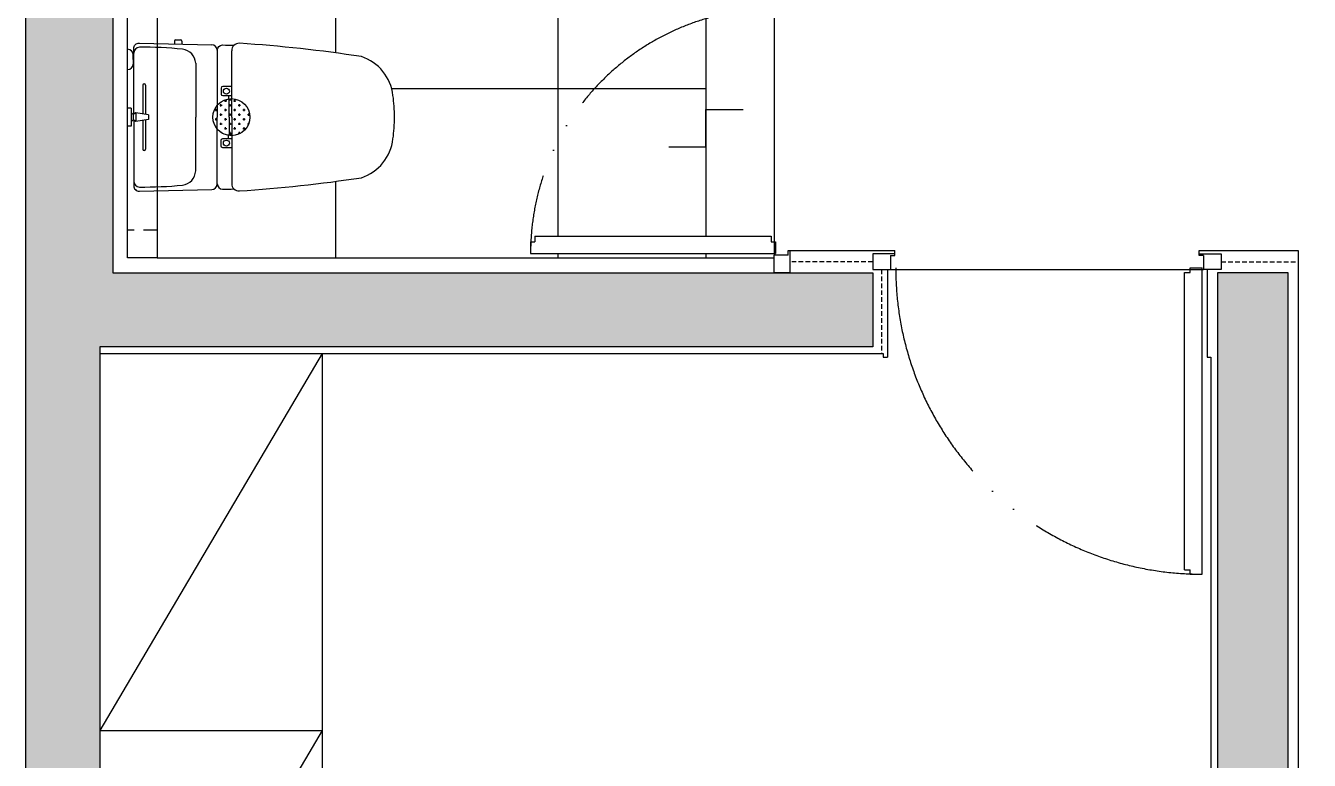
# Model space of a CAD drawing. Header units: millimetres. Extents: x 0 to 460316, y -63250 to 103204.
# Drawn here: x 96238 to 99700, y 29965 to 31947 of the extents above; entities that cross this region are included whole.
import ezdxf

# ---------------------------------------------------------------- set-up
doc = ezdxf.new("R2010")
doc.units = ezdxf.units.MM
doc.header["$LTSCALE"] = 25
for name, pattern in [('ACAD_ISO05W100', [33, 24, -3, 0, -3, 0, -3]), ('DASHED', [0.75, 0.5, -0.25]), ('HID', [2.5, 1.5, -1])]:
    doc.linetypes.add(name, pattern=pattern)
for name, color, linetype in [('2-con', 2, 'Continuous'), ('3.기호.계단선', 30, 'Continuous'), ('ac-door', 30, 'Continuous'), ('ac-furniture', 152, 'Continuous'), ('ac-Ref', 8, 'Continuous'), ('ac-wall', 241, 'Continuous'), ('ac-wall-fin', 3, 'Continuous'), ('BATH', 4, 'Continuous')]:
    doc.layers.add(name, color=color, linetype=linetype)
pattern_1 = [(0, (5873.513320172613, -29422.80136974892), (0, 600), []), (90, (5873.513320172613, -29422.80136974892), (-600, 3.673940397442059e-14), [])]

msp = doc.modelspace()

# ---------------------------------------------------------------- hatches: boundary and pattern name
h = msp.add_hatch()
h.set_pattern_fill('_USER', scale=600, double=1, pattern_type=0)
h.set_pattern_definition(pattern_1)
h.paths.add_polyline_path([(105047.5872497782, 36747.45554746025), (102792.5872497782, 36747.45554746025), (102792.5872497782, 35340.45554746144), (102812.5872497782, 35340.45554746144), (102812.5872497782, 35330.45554746144), (102837.5872497794, 35330.45554746144), (102837.5872497805, 36180.4555474589), (102877.5872497805, 36180.4555474589), (102877.5872497805, 36179.51384934352, -0.4004913051079977), (103687.5872497778, 35330.45617656329), (103687.5872497778, 35330.45554745977), (103712.5872497779, 35330.45554745977), (103712.5872497779, 35340.63007986393), (104179.5872497782, 35340.63007986393), (104179.5872497782, 36047.45554746025), (104704.5872497782, 36047.45554746025), (105047.5872497782, 36047.45554746025)])
h.paths.add_polyline_path([(106772.5872497782, 37102.45554746025), (105047.5872497782, 37102.45554746025), (105047.5872497782, 36747.45554746025), (105047.5872497782, 36047.45554746025), (105904.5872497782, 36047.45554746025), (106772.5872497782, 36047.45554746025)])
h.paths.add_polyline_path([(107702.5872497782, 36312.45554746025), (108337.5872497782, 36312.45554746025), (108337.5872497782, 37102.45554746025), (107562.5872497782, 37102.45554746025), (106772.5872497782, 37102.45554746025), (106772.5872497782, 36047.45554746025), (106772.5872497782, 35276.34073684664), (107037.5872497782, 35276.34073684664), (107617.5872497782, 35276.34073684664), (107702.5872497782, 35276.34073684664)])
h.paths.add_polyline_path([(107628.5872497782, 27605.45554746025), (107475.5872497782, 27605.45554746025), (104775.5872497782, 27605.45554746025), (104260.5872497766, 27605.45554746025), (104260.5872497766, 27450.45554746001), (104270.5872497766, 27450.45554746002), (104270.5872497766, 27425.45554746025, -0.399871792444394), (105082.7254470668, 26652.33289281582), (105083.7099044225, 26652.33289281582), (105083.7099044225, 26612.33289281582), (104270.5872497782, 26612.33289281469), (104270.5872497782, 26587.33289281469), (104260.5872497782, 26587.33289281468), (104260.5872497782, 26525.45554746025), (104450.5872497782, 26525.45554746025), (104450.5872497782, 26535.45554746025), (104500.5872497782, 26535.45554746025), (107488.5872497782, 26535.45554746026), (107538.5872497782, 26535.45554746025), (107538.5872497782, 26525.45554746025), (107628.5872497782, 26525.45554746025)])
h.paths.add_polyline_path([(104637.5872497782, 27510.45554746025, -1), (104517.5872497782, 27510.45554746025, -1)], flags=16)
h.paths.add_polyline_path([(104270.5872497766, 27425.45554746025), (104270.5872497712, 26652.33289281469), (105082.7254470668, 26652.33289281582, 0.3998717924443939)], flags=17)
h.paths.add_polyline_path([(99632.58724977815, 34052.4728291825), (99607.58724977815, 34052.4728291825), (98717.58724977815, 34052.47282918252), (98692.58724977815, 34052.4728291825), (98692.58724977815, 34042.45554746025), (98622.66375126241, 34042.45554746025), (98622.66375126241, 32953.03762781431), (99632.58724977815, 32953.03762781431)])
h = msp.add_hatch()
h.set_pattern_fill('_USER', scale=600, double=1, pattern_type=0)
h.set_pattern_definition(pattern_1)
h.paths.add_polyline_path([(98032.58724977815, 32595.45554746025), (97312.58724977815, 32595.45554746025), (96592.58724977815, 32595.45554746025), (96592.58724977815, 32567.95554746025), (96897.58724977815, 32567.95554746025, -0.414213562373095), (97047.58724977815, 32417.95554746025), (97047.58724977815, 32172.95554746025, -0.4142135623730951), (96897.58724977815, 32022.95554746025), (96592.58724977815, 32022.95554746025), (96592.58724977815, 31899.4256607628), (96638.95131399279, 31898.32081431001), (96638.95131399279, 31905.52899387536, -0.4142135623730951), (96642.95131399279, 31909.52899387536), (96655.06759174616, 31909.52899387536, -0.4142135623730951), (96659.06759174616, 31905.52899387536), (96659.06759174616, 31897.84144740169), (96739.3456548517, 31895.92843708301, -0.4072523879788155), (96753.98830927396, 31880.93269421585, -0.3717239760441174), (96768.69387023445, 31895.33158534596, -0.003515168850176892), (96799.61550631479, 31894.48937152704, -0.212895747325907), (96815.02651214256, 31899.77790151506, -0.02188718661985364), (97143.04861312319, 31863.96938599131, -0.2920779422682452), (97228.33512467786, 31759.17302968317, -0.03623466771687046), (97232.58724977815, 31700.57524839619, -0.03623466771192052), (97228.33512467792, 31641.97746711723, -0.29207794226907), (97143.04861312319, 31537.1811108087, -0.02188718661971346), (96815.02651214451, 31501.37259528507, -0.2128957473514062), (96799.61550631479, 31506.66112527294, -0.003515168850151014), (96768.69387023468, 31505.81891145402, -0.3717239760478759), (96753.98830927396, 31520.21780258416, -0.4072523879786914), (96739.3456548517, 31505.222059717), (96592.58724977815, 31501.7248360372), (96592.58724977815, 31320.45554746025), (98072.58724977815, 31320.45554746026), (98072.58724977815, 31332.29541399849), (97599.42711631645, 31332.29541399844), (97599.42711631645, 31364.29541399844), (97600.20196672052, 31364.29541399844, -0.3186883346906755), (98072.58724977815, 31966.16347761991), (98072.58724977815, 32005.40043527696), (98032.58724977815, 32005.42326740627)])
h.paths.add_polyline_path([(98032.58724977815, 33405.45554746025), (96592.58724977815, 33405.45554746025), (96592.58724977815, 33157.95554746026), (96601.58724977792, 33157.95554746026, -0.4142135623730951), (96602.58724977792, 33156.95554746026), (96602.58724977792, 33153.45554746025, 0.4142135623721628), (96605.58724977792, 33150.45554746026), (96623.58724977792, 33150.45554746026, -0.4142135623730951), (96626.58724977792, 33147.45554746026), (96626.58724977792, 33093.45554746027, -0.4142135623743828), (96623.58724977792, 33090.45554746026), (96605.58724977792, 33090.45554746026, 0.4142172114565775), (96602.58724977815, 33087.45551008406), (96602.58724977792, 33083.95554746026, -0.4142135623730951), (96601.58724977792, 33082.95554746026), (96592.58724977815, 33082.95554746026), (96592.58724977815, 33007.95554746026), (96601.58724977792, 33007.95554746026, -0.4142135623730951), (96602.58724977792, 33006.95554746026), (96602.58724977792, 33003.45554746025, 0.4142135623721628), (96605.58724977792, 33000.45554746026), (96623.58724977792, 33000.45554746026, -0.4142135623730951), (96626.58724977792, 32997.45554746026), (96626.58724977792, 32943.45554746027, -0.4142135623743606), (96623.58724977792, 32940.45554746026), (96605.58724977792, 32940.45554746026, 0.4142172114565775), (96602.58724977815, 32937.45551008406), (96602.58724977792, 32933.95554746026, -0.4142135623730951), (96601.58724977792, 32932.95554746026), (96592.58724977815, 32932.95554746026), (96592.58724977815, 32685.45554746025), (97312.58724977815, 32685.45554746025), (97312.58724977815, 32595.45554746025), (98032.58724977815, 32595.45554746025)])
h.paths.add_polyline_path([(96608.45164489018, 33054.55554746035), (96608.85164489009, 33054.55554746035), (96608.45164489018, 33054.95554746026)], flags=16)
edge = h.paths.add_edge_path(flags=16)
edge.add_line((96834.66668948974, 33035.95554746026), (96712.95164489018, 33035.95554746026))
edge.add_line((96712.95164489018, 33035.95554746026), (96712.95164489018, 32940.45554746026))
edge.add_line((96712.95164489018, 32940.45554746026), (96668.95164489018, 32940.45554746026))
edge.add_spline(control_points=[(96668.95164489018, 32940.45554746026), (96668.95917983988, 32941.12657166397), (96668.97424467947, 32942.46816946979), (96668.70686396217, 32944.46915967839), (96668.1564581574, 32946.40916038855), (96667.33363614161, 32948.25077523219), (96666.25588289066, 32949.95537943488), (96665.16294538157, 32951.23326541678), (96664.1864333888, 32952.15290619025), (96663.40614340143, 32952.78871522035), (96662.71945710375, 32953.2705215998), (96662.22155191127, 32953.58099684044), (96661.93257517871, 32953.75105930604), (96661.78620361804, 32953.83279621734), (96661.71301791299, 32953.87366463095)], knot_values=[0, 0, 0, 0, 2.011373105731112, 4.021395547924806, 6.031409035873605, 8.041424563247064, 10.0514093719637, 12.06141349654371, 13.06706669719999, 14.0727142985489, 15.07836105531833, 15.58126905309736, 15.83273308169298, 16.08419659291641, 16.08419659291641, 16.08419659291641, 16.08419659291641], degree=3, periodic=0)
edge.add_spline(control_points=[(96661.71301791299, 32953.87366463095), (96661.6394112625, 32953.91376935308), (96661.49219818917, 32953.99397867334), (96661.19420515318, 32954.14769153603), (96660.66596243987, 32954.40314773787), (96659.892081175, 32954.72697865388), (96658.93802342669, 32955.04722453996), (96657.63940264826, 32955.38559596319), (96656.30590437772, 32955.55867427848), (96654.9699264929, 32955.66478697642), (96653.63400743919, 32955.78457583448), (96651.96386735531, 32955.92918232745), (96649.29178765308, 32956.16353165535), (96646.9543598686, 32956.36776865441), (96645.28497801872, 32956.51389115915), (96644.95164489018, 32956.54306810968)], knot_values=[0, 0, 0, 0, 0.2514627678263643, 0.5029247581215692, 1.00582744010833, 2.011482724119999, 3.01713968099247, 4.022762656968908, 6.032907083774312, 7.038774950620397, 8.044642527380745, 10.05637766838847, 12.06811280787428, 16.09158308640905, 17.09540571221282, 17.09540571221282, 17.09540571221282, 17.09540571221282], degree=3, periodic=0)
edge.add_line((96644.57234752693, 32956.57625009703), (96643.95164489017, 32955.95554746026))
edge.add_line((96643.95164489018, 32955.95554746026), (96643.95164489018, 32985.45554746026))
edge.add_line((96643.95164489018, 32985.45554746026), (96643.45164489018, 32985.45554746026))
edge.add_line((96643.45164489018, 32985.45554746026), (96644.56362604302, 32984.34356630743))
edge.add_spline(control_points=[(96644.95159181178, 32984.37522038598), (96645.45396949333, 32984.41895782134), (96646.5373113279, 32984.51327449821), (96648.15288398287, 32984.61353574663), (96649.73835084602, 32984.89540860108), (96650.98469414108, 32985.44683833543), (96651.6448178055, 32985.9258295297), (96651.910471796, 32986.11859026379)], knot_values=[0, 0, 0, 0, 1.512727243345001, 3.262088996244456, 4.856647785408573, 6.317168071094294, 7.300749490984606, 7.300749490984606, 7.300749490984606, 7.300749490984606], degree=3, periodic=0)
edge.add_spline(control_points=[(96651.9103364122, 32986.11834016875), (96652.19797156932, 32986.37126017114), (96652.85026024963, 32986.94482307017), (96653.6239178998, 32988.05140542633), (96654.18897454732, 32989.34942853208), (96654.46136601685, 32990.55975196467), (96654.48901416754, 32991.32203754505), (96654.500088192, 32991.62735883905)], knot_values=[0, 0, 0, 0, 1.146482090706621, 2.599950915042485, 4.004170826729847, 5.374612935913888, 6.290275648728065, 6.290275648728065, 6.290275648728065, 6.290275648728065], degree=3, periodic=0)
edge.add_line((96654.50019468967, 32991.62811239928), (96654.50019468967, 33039.6822447685))
edge.add_line((96654.50019468967, 33039.6822447685), (96635.95164489018, 33039.6822447685))
edge.add_line((96635.95164489018, 33039.6822447685), (96635.95164489018, 33041.45554746026))
edge.add_line((96635.95164489018, 33041.45554746026), (96612.65164489014, 33041.45554746026))
edge.add_line((96612.65164489014, 33041.45554746026), (96612.65164489014, 33036.3555474604))
edge.add_line((96612.65164489014, 33036.3555474604), (96608.85164489032, 33036.3555474604))
edge.add_line((96608.85164489032, 33036.3555474604), (96607.95164489018, 33035.45554746026))
edge.add_line((96607.95164489018, 33035.45554746026), (96602.45164489018, 33035.45554746026))
edge.add_line((96602.45164489018, 33035.45554746026), (96602.45164489018, 33017.95554746026))
edge.add_line((96602.45164489018, 33017.95554746026), (96595.45164489018, 33017.95554746026))
edge.add_line((96595.45164489018, 33017.95554746026), (96595.45164489018, 33072.95554746026))
edge.add_line((96595.45164489018, 33072.95554746026), (96602.45164489018, 33072.95554746026))
edge.add_line((96602.45164489018, 33072.95554746026), (96602.45164489018, 33035.45554746026))
edge.add_line((96602.45164489018, 33035.45554746026), (96607.95164489018, 33035.45554746026))
edge.add_line((96607.95164489018, 33035.45554746026), (96608.85164489032, 33036.3555474604))
edge.add_line((96608.85164489032, 33036.3555474604), (96612.65164489014, 33036.3555474604))
edge.add_line((96612.65164489014, 33036.3555474604), (96612.65164489014, 33049.45554746026))
edge.add_line((96612.65164489014, 33049.45554746026), (96635.95164489018, 33049.45554746026))
edge.add_line((96635.95164489018, 33049.45554746026), (96635.95164489018, 33051.22925015227))
edge.add_line((96635.95164489018, 33051.22925015227), (96654.50004067243, 33051.22925015227))
edge.add_line((96654.50004067243, 33051.22925015227), (96654.50004067243, 33099.28447232249))
edge.add_spline(control_points=[(96651.9103364122, 33104.79315475202), (96652.19797156932, 33104.54023474963), (96652.85026024963, 33103.96667185061), (96653.6239178998, 33102.86008949444), (96654.18897454732, 33101.56206638869), (96654.46136601685, 33100.3517429561), (96654.48901416754, 33099.58945737572), (96654.500088192, 33099.28413608172)], knot_values=[0, 0, 0, 0, 1.146482090706621, 2.599950915042485, 4.004170826729847, 5.374612935913888, 6.290275648728065, 6.290275648728065, 6.290275648728065, 6.290275648728065], degree=3, periodic=0)
edge.add_spline(control_points=[(96644.95159181178, 33106.53627453479), (96645.45396949333, 33106.49253709943), (96646.5373113279, 33106.39822042256), (96648.15288398287, 33106.29795917414), (96649.73835084602, 33106.01608631969), (96650.98469414108, 33105.46465658534), (96651.6448178055, 33104.98566539108), (96651.910471796, 33104.79290465698)], knot_values=[0, 0, 0, 0, 1.512727243345001, 3.262088996244456, 4.856647785408573, 6.317168071094294, 7.300749490984606, 7.300749490984606, 7.300749490984606, 7.300749490984606], degree=3, periodic=0)
edge.add_line((96644.56399586919, 33106.56789843927), (96643.95164489017, 33105.95554746026))
edge.add_line((96643.95164489018, 33105.95554746026), (96643.95164489018, 33135.45554746026))
edge.add_line((96643.95164489018, 33135.45554746026), (96643.45164489018, 33135.45554746026))
edge.add_line((96643.45164489018, 33135.45554746026), (96644.57236073488, 33134.33483161556))
edge.add_spline(control_points=[(96643.95164489018, 33134.28050616186), (96644.2849782235, 33134.30967971159), (96644.61831155684, 33134.33885326133), (96644.95164489018, 33134.36802681107)], knot_values=[-1.003822625785243, -1.003822625785243, -1.003822625785243, -1.003822625785243, 0, 0, 0, 0], degree=3, periodic=0)
edge.add_spline(control_points=[(96644.95164489018, 33134.36802681107), (96645.28497822344, 33134.3972003608), (96645.6183115567, 33134.42637391053), (96645.95164488995, 33134.45554746026)], knot_values=[0, 0, 0, 0, 1.003822625551522, 1.003822625551522, 1.003822625551522, 1.003822625551522], degree=3, periodic=0)
edge.add_spline(control_points=[(96645.95164488995, 33134.45554746026), (96647.28770150407, 33134.57236193777), (96649.29178642528, 33134.74758365404), (96651.96386759132, 33134.9819086739), (96653.63400740997, 33135.12651957133), (96654.9699264983, 33135.24630785441), (96656.30590437452, 33135.35242069484), (96657.63940264884, 33135.52549894893), (96658.93802342651, 33135.86387038277), (96659.89208117509, 33136.1841162663), (96660.66596243982, 33136.50794718307), (96661.1942051533, 33136.76340338457), (96661.49219818902, 33136.91711624771), (96661.63941126247, 33136.99732556778), (96661.71301791299, 33137.03743028981)], knot_values=[0, 0, 0, 0, 4.023470278787017, 6.035205418272822, 8.04694055926026, 9.052808136020609, 10.05867600288681, 12.06882042969221, 13.07444340572679, 14.08010036252504, 15.08575564653671, 15.58865832852348, 15.8401203189256, 16.09158308664135, 16.09158308664135, 16.09158308664135, 16.09158308664135], degree=3, periodic=0)
edge.add_spline(control_points=[(96661.71301791299, 33137.03743028981), (96661.78620361816, 33137.07829870341), (96661.93257517909, 33137.1600356147), (96662.22155190914, 33137.33009808038), (96662.71945712858, 33137.6405733201), (96663.4061432078, 33138.12237970711), (96664.1864340948, 33138.75818870606), (96665.16294164039, 33139.67782963354), (96666.25591301089, 33140.95571444268), (96667.33352616942, 33142.66032349737), (96668.15686793311, 33144.50192034001), (96668.70533483304, 33146.44198820266), (96668.97995306907, 33148.44272774531), (96668.93864366726, 33150.11877177001), (96668.96166367631, 33151.12227498526), (96668.96930882911, 33151.45554746026)], knot_values=[0, 0, 0, 0, 0.2514635112234309, 0.5029275398190478, 1.005835537598077, 2.011482294367507, 3.017129895716415, 4.022783096372697, 6.032787220952706, 8.04277202966934, 10.0527875570428, 12.06280104521559, 14.0728234871785, 16.0841965926768, 17.08435258787872, 17.08435258787872, 17.08435258787872, 17.08435258787872], degree=3, periodic=0)
edge.add_line((96668.96930882911, 33151.45554746026), (96712.95164489018, 33151.45554746026))
edge.add_line((96712.95164489018, 33151.45554746026), (96712.95164489018, 33054.95554746026))
edge.add_line((96712.95164489018, 33054.95554746026), (96834.66668948974, 33054.95554746026))
edge.add_arc((96914.10062430345, 33045.45554746026), 79.99999999997458, -173.1800329741527, 173.1800329741527, ccw=False)
edge = h.paths.add_edge_path(flags=0)
edge.add_line((96669.95164489018, 33050.06531968892), (96669.95164489018, 33051.22925015227))
edge.add_spline(control_points=[(96669.95164489018, 33051.22925015227), (96670.03397357574, 33051.2232669496), (96670.12822688412, 33051.21641712999), (96670.21753819968, 33051.18764857364), (96670.22883618655, 33051.18400270009)], knot_values=[0, 0, 0, 0, 0.2456745261493301, 0.281258430073282, 0.281258430073282, 0.281258430073282, 0.281258430073282], degree=3, periodic=0)
edge.add_arc((96690.95164489018, 33045.45554746026), 21.5000000000009, 164.4967733454718, 167.6192010828271)
h.paths.add_polyline_path([(98072.58724977815, 31966.16347761991, 0.3186883346906755), (97600.20196672052, 31364.29541399844), (97611.42711631645, 31364.29541399844), (97611.42711631645, 31379.29541399844), (98072.58724977815, 31379.29541399849)], flags=17)
at = {"layer": '3.기호.계단선'}
h = msp.add_hatch(dxfattribs=at)
h.set_pattern_fill('CROSS', color=256, scale=50)
h.set_pattern_definition([(0, (76498.60292808356, 68120.01596471915), (12.5, 12.5), [6.25, -18.75]), (90, (76501.72792808356, 68116.89096471915), (-12.5, 12.5), [6.25, -18.75])])
edge = h.paths.add_edge_path()
edge.add_arc((96792.58724977815, 31700.45554746025), 50, 0, 360)
at = {"layer": 'ac-Ref'}
h = msp.add_hatch(color=256, dxfattribs=at)
h.dxf.hatch_style = 1
h.paths.add_polyline_path([(99902.58724977815, 36035.76095808248), (99357.58724977815, 36035.76095808248), (99357.58724977815, 37045.76095808248), (99922.58724977815, 37045.76095808248), (99922.58724977815, 37245.76095808248), (99157.58724977815, 37245.76095808248), (99157.58724977815, 35835.76095808248), (99632.58724977815, 35835.76095808248), (99632.58724977815, 32662.45554746025), (99902.58724977815, 32662.45554746025)])
h.paths.add_polyline_path([(102792.5872497782, 35202.45554746025), (102792.5872497782, 37447.45554746025), (102562.5872497782, 37447.45554746025), (102562.5872497782, 37045.76095808248), (102602.5872497782, 37045.76095808248), (102602.5872497782, 32870.76095808248), (100832.5872497782, 32870.76095808248), (100832.5872497782, 32662.45554746025), (102792.5872497782, 32662.45554746025)])
h.paths.add_polyline_path([(106770.5872497782, 35075.45554746025), (107037.5872497782, 35075.45554746025), (107037.5872497782, 35276.34073684664), (106772.5872497782, 35276.34073684664), (106772.5872497782, 36047.45554746025), (105904.5872497782, 36047.45554746025), (105904.5872497782, 35847.45554746025), (106594.5872497782, 35847.45554746025), (106594.5872497782, 32872.45554746025), (105782.5872497782, 32872.45554746025), (105782.5872497782, 32737.45554746025), (106777.5872497782, 32737.45554746025), (106777.5872497782, 32937.45554746025), (106770.5872497782, 32937.45554746025)])
h.paths.add_polyline_path([(108537.5872497782, 37302.45554746025), (107562.5872497782, 37302.45554746025), (107562.5872497782, 37102.45554746025), (108337.5872497782, 37102.45554746025), (108337.5872497782, 36312.45554746025), (107702.5872497782, 36312.45554746025), (107702.5872497782, 35276.34073684664), (107617.5872497782, 35276.34073684664), (107617.5872497782, 35075.45554746025), (108252.5872497782, 35075.45554746025), (108252.5872497782, 32937.45554746025), (108252.5872497782, 32737.45554746025), (108262.5872497782, 32737.45554746025), (108262.5872497782, 27797.45554746025), (107475.5872497782, 27797.45554746025), (107475.5872497782, 27605.45554746025), (108428.5872497782, 27605.45554746025), (108428.5872497782, 26525.45554746025), (107538.5872497782, 26525.45554746025), (107538.5872497782, 26325.45554746025), (108537.5872497782, 26325.45554746025)])
h.paths.add_polyline_path([(104704.5872497782, 36047.45554746025), (104179.5872497782, 36047.45554746025), (104179.5872497782, 35202.45554746025), (104454.5872497782, 35202.45554746025), (104454.5872497782, 35847.45554746025), (104704.5872497782, 35847.45554746025)])
h.paths.add_polyline_path([(106447.5872497782, 31577.45554746025), (105397.5872497782, 31577.45554746025), (105397.5872497782, 31377.45554746025), (106447.5872497782, 31377.45554746025)])
h.paths.add_polyline_path([(104370.5872497782, 31577.45554746025), (104160.5872497782, 31577.45554746025), (104160.5872497782, 27605.45554746025), (104775.5872497782, 27605.45554746025), (104775.5872497782, 27797.45554746025), (104370.5872497782, 27797.45554746025)])
h.paths.add_polyline_path([(104450.5872497782, 26525.45554746025), (104250.5872497782, 26525.45554746025), (104250.5872497782, 25955.45554746025), (104450.5872497782, 25955.45554746025)])
h.paths.add_polyline_path([(99730.58724977815, 27625.45554746025), (100360.5872497782, 27625.45554746025), (100360.5872497782, 27825.45554746025), (99642.58724977815, 27825.45554746025), (99642.58724977815, 31280.45554746025), (99452.58724977815, 31280.45554746025), (99452.58724977815, 26340.45554746025), (99437.58724977815, 26340.45554746025), (99437.58724977815, 26140.45554746025), (99530.58724977815, 26140.45554746025), (99530.58724977815, 25955.45554746025), (100450.5872497782, 25955.45554746025), (100450.5872497782, 26155.45554746025), (99730.58724977815, 26155.45554746025)])
h.paths.add_polyline_path([(96437.58724977815, 31080.45554746025), (98522.58724977815, 31080.45554746025), (98522.58724977815, 31280.45554746025), (96472.58724977815, 31280.45554746025), (96472.58724977815, 33445.45554746025), (98072.58724977815, 33445.45554746025), (98072.58724977815, 32045.45554746025), (98272.58724977815, 32045.45554746025), (98272.58724977815, 34042.45554746025), (98692.58724977815, 34042.45554746025), (98692.58724977815, 34242.45554746025), (98072.58724977815, 34242.45554746025), (98072.58724977815, 33615.45554746025), (96237.58724977815, 33615.45554746025), (96237.58724977815, 26140.45554746025), (96857.58724977815, 26140.45554746025), (96857.58724977815, 26340.45554746025), (96437.58724977815, 26340.45554746025)])

# ---------------------------------------------------------------- linework, layer by layer
msp.add_lwpolyline([(97972.58724977815, 31620.82481621836), (98072.58724977815, 31620.82481621836), (98072.58724977815, 31720.82481621836), (98172.58724977815, 31720.82481621836)])
at = {"layer": '2-con'}
for points in [[(98522.58724977815, 31280.45554746025), (98522.58724977815, 31080.45554746025), (96437.58724977815, 31080.45554746025), (96437.58724977815, 26340.45554746025), (96857.58724977815, 26340.45554746025), (96857.58724977815, 26140.45554746025), (96237.58724977815, 26140.45554746025), (96237.58724977815, 33615.45554746025), (98072.58724977815, 33615.45554746025), (98072.58724977815, 34242.45554746025), (98692.58724977815, 34242.45554746025), (98692.58724977815, 34042.45554746025), (98272.58724977815, 34042.45554746025), (98272.58724977815, 32045.45554746025), (98072.58724977815, 32045.45554746025), (98072.58724977815, 33445.45554746025), (96472.58724977815, 33445.45554746025), (96472.58724977815, 31280.45554746025), (98522.58724977815, 31280.45554746025)], [(99452.58724977815, 31280.45554746025), (99452.58724977815, 26340.45554746025), (99437.58724977815, 26340.45554746025), (99437.58724977815, 26140.45554746025), (99530.58724977815, 26140.45554746025), (99530.58724977815, 25955.45554746025), (100450.5872497782, 25955.45554746025), (100450.5872497782, 26155.45554746025), (99730.58724977815, 26155.45554746025), (99730.58724977815, 27625.45554746025), (100360.5872497782, 27625.45554746025), (100360.5872497782, 27825.45554746025), (99642.58724977815, 27825.45554746025), (99642.58724977815, 31280.45554746025), (99452.58724977815, 31280.45554746025)]]:
    msp.add_lwpolyline(points, dxfattribs=at)
at = {"layer": '3.기호.계단선'}
msp.add_circle((96792.58724977815, 31700.45554746025), 50, dxfattribs=at)
at = {"layer": 'ac-door'}
for p, q in [((97611.42711631645, 31379.29541399844), (97611.42711631645, 31364.29541399844)), ((97611.42711631645, 31379.29541399844), (98248.58724977815, 31379.29541399852)), ((98248.58724977815, 31379.29541399852), (98248.58724977815, 31364.29541399852)), ((97599.42711631645, 31364.29541399844), (97611.42711631645, 31364.29541399844)), ((97599.42711631645, 31364.29541399844), (97599.42711631645, 31332.29541399844)), ((98248.58724977815, 31364.29541399852), (98260.58724977815, 31364.29541399852)), ((98260.58724977815, 31364.29541399852), (98260.58724977818, 31332.29541399852)), ((98294.58724977815, 31328.29541399851), (98294.58724977815, 31340.29541399851)), ((98294.58724977815, 31340.29541399851), (98298.58724977815, 31340.29541399851)), ((98298.58724977815, 31340.29541399851), (98298.58724977815, 31280.45554746025)), ((97599.42711631645, 31332.29541399844), (98260.58724977818, 31332.29541399852)), ((98294.58724977815, 31328.2954139985), (98256.58724977815, 31328.29541399851)), ((98256.58724977815, 31280.45554746025), (98256.58724977815, 31328.29541399851)), ((98582.4271163164, 31331.29541399851), (98522.58724977815, 31331.29541399851)), ((98522.58724977815, 31331.29541399851), (98522.58724977815, 31289.29541399851)), ((98570.4271163164, 31327.29541399851), (98582.4271163164, 31327.29541399851)), ((98570.4271163164, 31327.29541399851), (98570.4271163164, 31289.29541399851)), ((98582.4271163164, 31327.29541399851), (98582.4271163164, 31331.29541399851)), ((99402.74738323988, 31327.29541399851), (99402.74738323988, 31331.29541399851)), ((99402.74738323988, 31331.29541399851), (99462.58724977815, 31331.29541399851)), ((99414.74738323988, 31327.29541399851), (99402.74738323988, 31327.29541399851)), ((99414.74738323991, 31327.29541399851), (99414.74738323988, 31289.29541399851)), ((99462.58724977815, 31331.29541399851), (99462.58724977815, 31289.29541399851)), ((98298.58724977815, 31280.45554746025), (98256.58724977815, 31280.45554746025)), ((98522.58724977815, 31289.29541399851), (98570.4271163164, 31289.29541399851)), ((99363.74738324, 30479.13528053679), (99363.74738323991, 31281.45554746027)), ((99363.74738323991, 31281.45554746027), (99378.74738323991, 31281.45554746027)), ((99378.74738323991, 31281.45554746027), (99378.74738323991, 31293.45554746027)), ((99378.74738323991, 31293.45554746027), (99410.74738323991, 31293.45554746028)), ((99410.74738324, 30467.13528053681), (99410.74738323991, 31293.45554746028)), ((99462.58724977815, 31289.29541399851), (99414.74738323988, 31289.29541399851)), ((99363.74738324, 30479.13528053679), (99378.74738323997, 30479.13528053679)), ((99378.74738323997, 30467.13528053679), (99378.74738323997, 30479.13528053679)), ((99378.74738323997, 30467.13528053679), (99410.74738324, 30467.13528053681))]:
    msp.add_line(p, q, dxfattribs=at)
at = {"layer": 'ac-furniture'}
for p, q in [((96638.95131399279, 31905.52899387536), (96638.95131399279, 31898.32081431001)), ((96642.95131399279, 31909.52899387536), (96655.06759174616, 31909.52899387536)), ((96659.06759174616, 31905.52899387536), (96659.06759174616, 31897.8414474017)), ((96527.58724977815, 31856.3084848544), (96527.58724977815, 31868.79514116927)), ((96527.58724977815, 31856.3084848544), (96527.58724977815, 31843.82182853956)), ((96528.98830927396, 31708.55405334703), (96528.98830927396, 31873.1673138058)), ((96753.98830927396, 31880.93269421584), (96753.98830927396, 31700.57524840003)), ((96793.24976725844, 31700.5752484), (96793.24976725844, 31879.85697840354)), ((96696.18298465878, 31845.81318880821), (96696.18298465878, 31700.5752484)), ((96553.58724977815, 31787.07524840003), (96553.58724977815, 31709.08945545257)), ((96560.58724977815, 31787.07524840003), (96560.58724977815, 31708.05040636454)), ((96522.58724977815, 31724.5752484), (96512.58724977815, 31724.57524840003)), ((96522.58724977815, 31724.5752484), (96522.58724977815, 31676.57524840003)), ((96786.20149690786, 31700.57524840003), (96786.20149690786, 31746.892282081)), ((96527.33694121352, 31707.51722570555), (96522.58724977815, 31712.9610938375)), ((96527.33694121352, 31693.63327109446), (96522.58724977815, 31688.1894029625)), ((96534.33694121352, 31711.91224439596), (96527.33694121352, 31707.51722570555)), ((96527.33694121352, 31707.51722570555), (96527.33694121352, 31693.63327109446)), ((96534.33694121352, 31689.23825240408), (96527.33694121352, 31693.63327109446)), ((96528.98830927396, 31692.59644345298), (96528.98830927396, 31527.9831829942)), ((96568.70184180097, 31706.56605052453), (96534.33694121352, 31711.91224439596)), ((96534.33694121352, 31711.91224439596), (96534.33694121352, 31689.23825240408)), ((96568.70184180097, 31694.58444627551), (96534.33694121352, 31689.23825240408)), ((96553.58724977815, 31692.07728704256), (96553.58724977815, 31614.07524840003)), ((96560.58724977815, 31693.10964672674), (96560.58724977815, 31614.07524840003)), ((96568.70184180097, 31706.56605052453), (96568.70184180097, 31694.58444627551)), ((96696.18298465878, 31555.33730799177), (96696.18298465878, 31700.57524840003)), ((96753.98830927396, 31520.21780258416), (96753.98830927396, 31700.57524840003)), ((96786.20149690786, 31700.57524840003), (96786.20149690786, 31654.25821471903)), ((96793.24976725844, 31700.57524840003), (96793.24976725844, 31521.29351839647)), ((96522.58724977815, 31676.57524840003), (96512.58724977815, 31676.57524840003)), ((97037.58724977815, 31062.45554746025), (97037.58724977815, 26985.45554746026)), ((96437.5872497781, 30045.45554746025), (97037.58724977815, 30045.45554746026))]:
    msp.add_line(p, q, dxfattribs=at)
for points in [[(96528.98830927396, 31873.1673138058), (96528.98830927396, 31885.57950553283, -0.421209171208022), (96544.3456548517, 31900.5752484), (96739.3456548517, 31895.92843708299, -0.001658569091336534)], [(96753.98830927396, 31880.93269421584, -0.3717239760480787), (96768.69387023468, 31895.33158534596, -0.003515168850150237), (96799.61550631479, 31894.48937152704, -0.3205412258297073)], [(96793.24976725844, 31783.13730683651), (96769.0566858562, 31783.13730683651, 0.4142135623730863), (96765.0566858562, 31779.13730683651), (96765.0566858562, 31762.66317102501, 0.4142135623731031), (96769.0566858562, 31758.66317102501), (96784.62818044939, 31758.66317102501), (96793.24976725844, 31758.66317102501)], [(96784.62818044939, 31758.66317102501), (96784.62818044939, 31748.892282081, 0.4142135623730951), (96786.62818044939, 31746.892282081), (96793.24976725844, 31746.892282081)], [(96784.62818044939, 31642.48732577502), (96784.62818044939, 31652.25821471903, -0.4142135623730951), (96786.62818044939, 31654.25821471903), (96793.24976725844, 31654.25821471903)], [(96793.24976725844, 31618.01318996352), (96769.0566858562, 31618.01318996352, -0.4142135623730863), (96765.0566858562, 31622.01318996352), (96765.0566858562, 31638.48732577502, -0.4142135623731031), (96769.0566858562, 31642.48732577502), (96784.62818044939, 31642.48732577502), (96793.24976725844, 31642.48732577502)], [(96528.98830927396, 31527.9831829942), (96528.98830927396, 31515.57099126718, 0.421209171208022), (96544.3456548517, 31500.5752484), (96739.3456548517, 31505.22205971702, 0.001658569091336534)], [(96753.98830927396, 31520.21780258416, 0.3717239760480787), (96768.69387023468, 31505.81891145402, 0.003515168850150237), (96799.61550631479, 31506.66112527294, 0.3205412258297073)]]:
    msp.add_lwpolyline(points, format="xyb", dxfattribs=at)
for centre in [(96778.98830927396, 31770.57524840003), (96778.98830927396, 31630.57524840003)]:
    msp.add_circle(centre, 8.000000000000002, dxfattribs=at)
for centre, radius, start, end in [((96642.95131399279, 31905.52899387536), 4.000000000000001, 90, 180), ((96655.06759174616, 31905.52899387536), 4.000000000000001, 0, 90), ((96738.98830927396, 31880.93269421584), 15.00000000000014, 0, 88.63491129489239), ((96813.24976725844, 31879.85697840354), 20, 87.66670409844669, 180), ((96570.2211839674, 28136.93181961677), 3770.801013678695, 81.26229230268201, 86.29232073956292), ((96512.58724977815, 31868.79514116927), 15, 0, 90), ((96544.98830927396, 31873.1673138058), 15.99999999999955, 90.68840596284778, 180), ((96556.81073627807, 30889.23833759882), 999.9999999999958, 84.05625205688824, 90.68840596284778), ((96656.22066373023, 31844.07741635708), 40.00000000000002, 2.487091867471276, 84.05625205688824), ((97103.64508007729, 31744.79899695593), 125.5158158932286, 6.575922471460473, 71.70359934115024), ((96512.58724977815, 31843.82182853956), 15, 270, 0), ((96557.08724977815, 31787.07524840003), 3.500000000000001, 0, 180), ((96826.69837560074, 31700.57524839619), 405.8888741774184, 0, 8.300742577132983), ((96826.69837560074, 31700.57524840382), 405.8888741774184, 351.699257422867, 0), ((96557.08724977815, 31614.07524840003), 3.500000000000001, 180, 0), ((97103.64508007726, 31656.3514998441), 125.5158158932673, 288.2964006588497, 353.4240775285394), ((96656.22066373023, 31557.07308044293), 40.00000000000002, 275.9437479431118, 357.5129081325287), ((96544.98830927396, 31527.9831829942), 15.99999999999955, 180, 269.3115940354846), ((96556.81073627807, 32511.91215920119), 999.9999999999953, 269.3115940354846, 275.9437479431118), ((96738.98830927396, 31520.21780258416), 15.00000000000014, 271.3650887051076, 0), ((96813.24976725844, 31521.29351839647), 20, 180, 272.3332958998844), ((96570.22118396725, 35264.21867718497), 3770.801013680436, 273.7076792604371, 278.737707697318)]:
    msp.add_arc(centre, radius, start, end, dxfattribs=at)
at = {"layer": 'ac-Ref'}
for p, q in [((98072.58724977815, 32005.40043527696), (98072.58724977815, 31379.29541399849)), ((98256.58724977815, 31997.45554746025), (98256.58724977815, 31328.29541399851)), ((98582.4271163164, 31331.29541399851), (98582.4271163164, 31340.29541399851)), ((98072.58724977815, 31332.29541399849), (98072.58724977815, 31320.45554746026)), ((98570.4271163164, 31289.29541399851), (99414.74738323988, 31289.29541399851)), ((97037.58724977815, 31062.45554746025), (96437.58724977815, 30045.45554746025)), ((97037.58724977815, 30045.45554746026), (96437.58724977815, 29025.45554746025))]:
    msp.add_line(p, q, dxfattribs=at)
at = {"layer": 'ac-Ref', "linetype": 'ACAD_ISO05W100'}
for centre, radius, start, end in [((98260.58724977815, 31332.29541399852), 661.1601334617299, 90, 180), ((99410.74738323991, 31293.45554746028), 826.3202669234743, 180, 270)]:
    msp.add_arc(centre, radius, start, end, dxfattribs=at)
at = {"layer": 'ac-wall', "linetype": 'DASHED'}
for p, q in [((98522.58724977815, 31310.29541399851), (98298.58724977815, 31310.29541399851)), ((99462.58724977815, 31310.29541399851), (99669.58724977815, 31310.29541399851)), ((98546.50718304727, 31289.29541399851), (98546.50718304727, 31062.45554746025))]:
    msp.add_line(p, q, dxfattribs=at)
at = {"layer": 'ac-wall-fin'}
for p, q in [((98298.58724977815, 31340.29541399851), (98582.42711631642, 31340.2954139985)), ((99402.74738323988, 31340.2954139985), (99669.58724977815, 31340.29541399851)), ((99402.74738323988, 31331.29541399851), (99402.74738323988, 31340.2954139985)), ((99669.58724977815, 31340.29541399851), (99669.58724977815, 27852.45554746025)), ((98562.58724977815, 31289.29541399852), (98562.58724977815, 31052.45554746025)), ((99424.74738323988, 31289.29541399851), (99424.74738323991, 31052.45554746025)), ((96437.58724977815, 31062.45554746025), (98550.58724977815, 31062.45554746025)), ((98550.58724977815, 31062.45554746025), (98550.58724977815, 31052.45554746025)), ((98550.58724977815, 31052.45554746025), (98562.58724977815, 31052.45554746025)), ((99424.74738323991, 31052.45554746025), (99434.58724977815, 31052.45554746025)), ((99434.58724977815, 31052.45554746025), (99434.58724977588, 26395.67854015007))]:
    msp.add_line(p, q, dxfattribs=at)
at = {"layer": 'BATH'}
for p, q in [((96512.5872497781, 31320.45554746025), (96512.5872497781, 32595.45554746025)), ((96592.58724977815, 31320.45554746025), (96512.5872497781, 31320.45554746025))]:
    msp.add_line(p, q, dxfattribs=at)
at = {"layer": 'BATH', "linetype": 'HID'}
msp.add_line((96592.58724977815, 31395.45554746025), (96512.5872497781, 31395.45554746025), dxfattribs=at)
at = {"layer": 'BATH'}
msp.add_lwpolyline([(96592.58724977815, 32595.45554746025), (96592.58724977815, 31320.45554746025), (98256.58724977815, 31320.45554746026)], dxfattribs=at)

doc.saveas('drawing.dxf')
